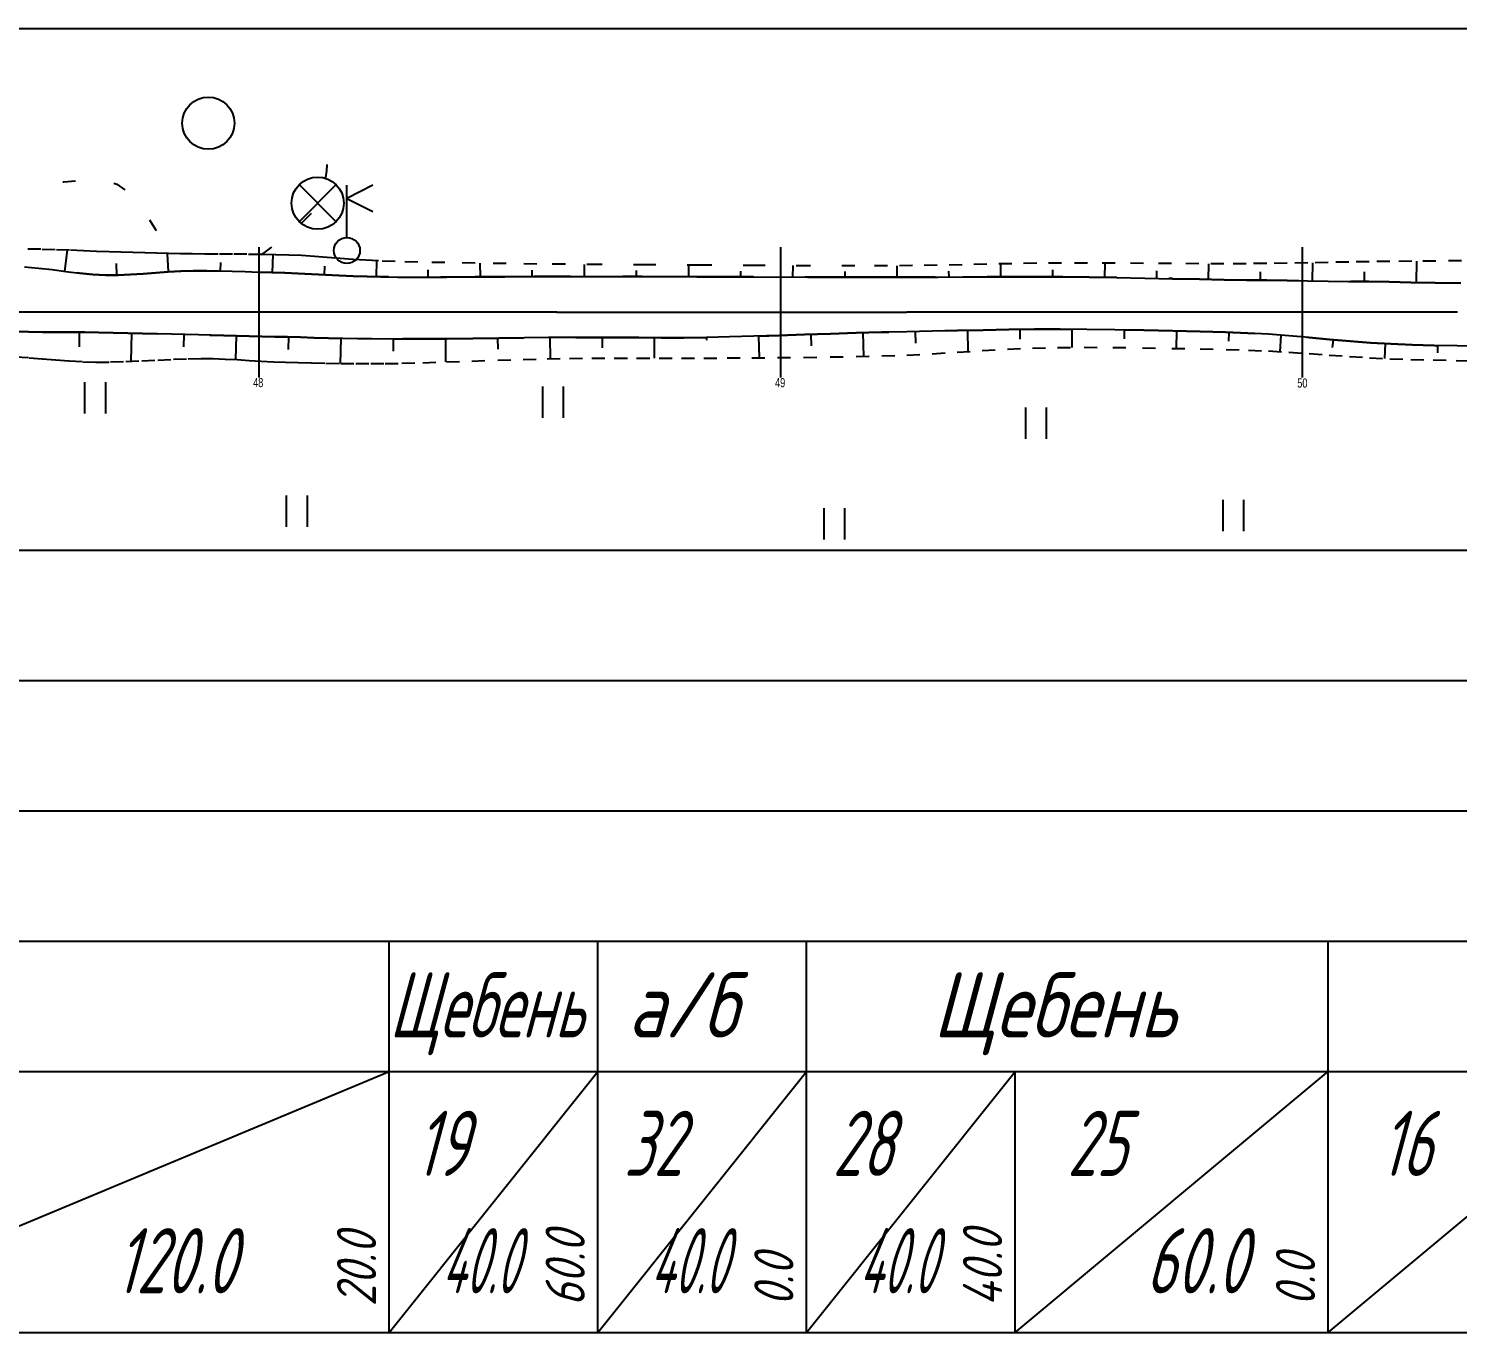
# Model space of a CAD drawing. Extents: x 2172 to 5772, y -842 to -248.
# Drawn here: x 3507.8 to 3562.5, y -664 to -614 of the extents above; entities that cross this region are included whole.
import ezdxf

# ---------------------------------------------------------------- set-up
doc = ezdxf.new("R2010")
doc.units = 0
doc.header["$MEASUREMENT"] = 0
doc.linetypes.add('CONTI', pattern=[0])
doc.linetypes.add('STROT', pattern=[1.7, 0.5, -1.2])
doc.layers.get('0').update_dxf_attribs({"linetype": 'CONTINUOUS'})
for name, color, linetype in [('DEFAULT', 7, 'CONTI'), ('OTKOSDEFAULT', 32, 'CONTI'), ('SIT_LDEFAULT', 7, 'CONTI'), ('USLZNDEFAULT', 7, 'CONTI'), ('ОТМЕТКИ_КЮВЕТОВ', 7, 'CONTINUOUS')]:
    doc.layers.add(name, color=color, linetype=linetype)
doc.styles.add('SHRFT', font='TXT', dxfattribs={"width": 8.75})
doc.styles.add('ГОСТ', font='gost.TTF', dxfattribs={"oblique": 15, "height": 1})

# ---------------------------------------------------------------- blocks, each defined once
blk = doc.blocks.new('BL_4017')
at = {"color": 0}
for p, q in [((0, 2.5), (0, 12.5)), ((5, 12.5), (0, 10)), ((0, 10), (5, 7.5))]:
    blk.add_line(p, q, dxfattribs=at)
blk.add_circle((0, 0), 2.5, dxfattribs=at)
blk = doc.blocks.new('BL_7')
at = {"color": 0}
for p, q in [((-3.5, 3.5), (3.5, -3.5)), ((-3.5, -3.5), (3.5, 3.5))]:
    blk.add_line(p, q, dxfattribs=at)
blk.add_circle((0, 0), 5, dxfattribs=at)
blk = doc.blocks.new('BL_2011')
at = {"color": 0}
for p, q in [((0, 0), (0, 6)), ((4, 0), (4, 6))]:
    blk.add_line(p, q, dxfattribs=at)
blk = doc.blocks.new('BL_2004')
at = {"color": 0}
blk.add_circle((0, 0), 5, dxfattribs=at)

msp = doc.modelspace()

# ---------------------------------------------------------------- linework, layer by layer
at = {"linetype": 'Continuous'}
for p, q in [((3396.596, -614.043), (4356.596, -614.043)), ((3396.596, -634.043), (4356.596, -634.043)), ((3396.596, -639.043), (4356.596, -639.043)), ((3396.596, -644.043), (4356.596, -644.043)), ((3396.596, -649.043), (4356.596, -649.043)), ((3396.596, -654.043), (4356.596, -654.043)), ((3396.596, -664.043), (4356.596, -664.043))]:
    msp.add_line(p, q, dxfattribs=at)
for points in [[(3521.577, -654.043), (3521.577, -649.043)], [(3529.577, -654.043), (3529.577, -649.043)], [(3537.577, -654.043), (3537.577, -649.043)], [(3557.577, -654.043), (3557.577, -649.043)]]:
    msp.add_lwpolyline(points, dxfattribs=at)
at = {"layer": 'DEFAULT', "color": 12, "linetype": 'CONTI'}
for p, q in [((3516.596, -627.421), (3516.595, -622.421)), ((3536.596, -627.421), (3536.595, -622.422)), ((3556.596, -627.422), (3556.596, -622.42)), ((3509.766, -624.921), (3507.161, -624.921)), ((3512.371, -624.921), (3509.766, -624.921)), ((3514.976, -624.921), (3512.371, -624.921)), ((3517.581, -624.921), (3514.976, -624.921)), ((3520.186, -624.921), (3517.581, -624.921)), ((3522.791, -624.921), (3520.186, -624.921)), ((3525.396, -624.921), (3522.791, -624.921)), ((3528.001, -624.921), (3525.396, -624.921)), ((3528.002, -624.921), (3535.426, -624.922)), ((3543.538, -624.921), (3541.427, -624.921)), ((3545.648, -624.921), (3543.538, -624.921)), ((3547.759, -624.921), (3545.648, -624.921)), ((3549.87, -624.921), (3547.759, -624.921)), ((3551.981, -624.921), (3549.87, -624.921)), ((3554.092, -624.921), (3551.981, -624.921)), ((3556.203, -624.921), (3554.092, -624.921)), ((3558.314, -624.921), (3556.203, -624.921)), ((3560.425, -624.921), (3558.314, -624.921)), ((3562.536, -624.921), (3560.425, -624.921))]:
    msp.add_line(p, q, dxfattribs=at)
for points in [[(3535.426, -624.922, 0), (3537.018, -624.92, 0)], [(3537.018, -624.92, 0), (3538.365, -624.921, 0)], [(3538.365, -624.921, 0), (3539.468, -624.921, 0)], [(3539.468, -624.921, 0), (3540.324, -624.921, 0)], [(3540.324, -624.921, 0), (3540.936, -624.922, 0)], [(3540.936, -624.922, 0), (3541.305, -624.922, 0)], [(3541.305, -624.922, 0), (3541.428, -624.921, 0)]]:
    msp.add_polyline3d(points, dxfattribs=at)
at = {"layer": 'OTKOSDEFAULT', "color": 32, "linetype": 'STROT'}
for p, q in [((3508.227, -622.508, 42.463), (3507.676, -622.495, 42.461)), ((3508.778, -622.525, 42.465), (3508.227, -622.508, 42.463)), ((3509.323, -622.545, 42.467), (3508.778, -622.525, 42.465)), ((3509.855, -622.568, 42.469), (3509.323, -622.545, 42.467)), ((3510.362, -622.588, 42.471), (3509.855, -622.568, 42.469)), ((3510.838, -622.603, 42.472), (3510.362, -622.588, 42.471)), ((3511.293, -622.615, 42.485), (3510.838, -622.603, 42.472)), ((3511.749, -622.628, 42.498), (3511.293, -622.615, 42.485)), ((3512.204, -622.641, 42.51), (3511.749, -622.628, 42.498)), ((3512.66, -622.653, 42.523), (3512.204, -622.641, 42.51)), ((3513.116, -622.665, 42.536), (3512.66, -622.653, 42.523)), ((3513.571, -622.677, 42.548), (3513.116, -622.665, 42.536)), ((3514.027, -622.686, 42.561), (3513.571, -622.677, 42.548)), ((3514.506, -622.692, 42.559), (3514.027, -622.686, 42.561)), ((3515.025, -622.695, 42.556), (3514.506, -622.692, 42.559)), ((3515.57, -622.697, 42.554), (3515.025, -622.695, 42.556)), ((3516.125, -622.7, 42.551), (3515.57, -622.697, 42.554)), ((3516.681, -622.705, 42.548), (3516.125, -622.7, 42.551)), ((3517.22, -622.714, 42.546), (3516.681, -622.705, 42.548)), ((3517.731, -622.728, 42.543), (3517.22, -622.714, 42.546)), ((3518.222, -622.751, 42.557), (3517.731, -622.728, 42.543)), ((3518.714, -622.784, 42.571), (3518.222, -622.751, 42.557)), ((3519.205, -622.82, 42.585), (3518.714, -622.784, 42.571)), ((3519.696, -622.859, 42.598), (3519.205, -622.82, 42.585)), ((3520.187, -622.896, 42.612), (3519.696, -622.859, 42.598)), ((3520.678, -622.929, 42.626), (3520.187, -622.896, 42.612)), ((3521.17, -622.952, 42.64), (3520.678, -622.929, 42.626)), ((3521.804, -622.974, 42.655), (3521.17, -622.952, 42.64)), ((3522.674, -622.997, 42.675), (3521.804, -622.974, 42.655)), ((3523.718, -623.019, 42.7), (3522.674, -622.997, 42.675)), ((3524.871, -623.04, 42.728), (3523.718, -623.019, 42.7)), ((3526.068, -623.058, 42.756), (3524.871, -623.04, 42.728)), ((3527.243, -623.071, 42.784), (3526.068, -623.058, 42.756)), ((3528.334, -623.08, 42.81), (3527.243, -623.071, 42.784)), ((3529.657, -623.089, 42.855), (3528.334, -623.08, 42.81)), ((3531.443, -623.101, 42.915), (3529.657, -623.089, 42.855)), ((3533.503, -623.114, 42.984), (3531.443, -623.101, 42.915)), ((3535.65, -623.126, 43.056), (3533.503, -623.114, 42.984)), ((3537.688, -623.138, 43.125), (3535.65, -623.126, 43.056)), ((3539.428, -623.143, 43.184), (3537.688, -623.138, 43.125)), ((3540.687, -623.141, 43.226), (3539.428, -623.143, 43.184)), ((3541.64, -623.134, 43.254), (3540.687, -623.141, 43.226)), ((3542.593, -623.119, 43.281), (3541.64, -623.134, 43.254)), ((3543.547, -623.1, 43.309), (3542.593, -623.119, 43.281)), ((3544.499, -623.08, 43.336), (3543.547, -623.1, 43.309)), ((3545.453, -623.06, 43.364), (3544.499, -623.08, 43.336)), ((3546.405, -623.044, 43.391), (3545.453, -623.06, 43.364)), ((3547.357, -623.034, 43.419), (3546.405, -623.044, 43.391)), ((3548.353, -623.034, 43.435), (3547.357, -623.034, 43.419)), ((3549.411, -623.039, 43.453), (3548.353, -623.034, 43.435)), ((3550.497, -623.046, 43.471), (3549.411, -623.039, 43.453)), ((3551.578, -623.054, 43.489), (3550.497, -623.046, 43.471)), ((3552.618, -623.06, 43.506), (3551.578, -623.054, 43.489)), ((3553.583, -623.063, 43.522), (3552.618, -623.06, 43.506)), ((3554.436, -623.06, 43.536), (3553.583, -623.063, 43.522)), ((3555.223, -623.051, 43.547), (3554.436, -623.06, 43.536)), ((3556.011, -623.039, 43.557), (3555.223, -623.051, 43.547)), ((3556.798, -623.026, 43.567), (3556.011, -623.039, 43.557)), ((3557.584, -623.011, 43.578), (3556.798, -623.026, 43.567)), ((3558.37, -622.996, 43.588), (3557.584, -623.011, 43.578)), ((3559.158, -622.985, 43.599), (3558.37, -622.996, 43.588)), ((3559.944, -622.975, 43.609), (3559.158, -622.985, 43.599)), ((3560.784, -622.968, 43.609), (3559.944, -622.975, 43.609)), ((3561.706, -622.957, 43.609), (3560.784, -622.968, 43.609)), ((3562.69, -622.947, 43.609), (3561.706, -622.957, 43.609)), ((3507.257, -626.626, 42.299), (3507.77, -626.663, 42.3)), ((3507.77, -626.663, 42.3), (3508.284, -626.705, 42.301)), ((3508.284, -626.705, 42.301), (3508.798, -626.749, 42.302)), ((3513.311, -626.724, 42.359), (3513.872, -626.702, 42.369)), ((3513.872, -626.702, 42.369), (3514.371, -626.693, 42.378)), ((3514.371, -626.693, 42.378), (3514.833, -626.699, 42.38)), ((3514.833, -626.699, 42.38), (3515.293, -626.715, 42.382)), ((3515.293, -626.715, 42.382), (3515.755, -626.739, 42.384)), ((3526.72, -626.728, 42.642), (3527.63, -626.705, 42.674)), ((3527.63, -626.705, 42.674), (3528.49, -626.691, 42.69)), ((3528.49, -626.691, 42.69), (3529.35, -626.684, 42.706)), ((3529.35, -626.684, 42.706), (3530.21, -626.682, 42.722)), ((3530.21, -626.682, 42.722), (3531.067, -626.685, 42.738)), ((3531.067, -626.685, 42.738), (3531.927, -626.685, 42.754)), ((3531.927, -626.685, 42.754), (3532.786, -626.686, 42.77)), ((3532.786, -626.686, 42.77), (3533.645, -626.683, 42.787)), ((3533.645, -626.683, 42.787), (3534.536, -626.675, 42.824)), ((3534.536, -626.675, 42.824), (3535.481, -626.668, 42.863)), ((3535.481, -626.668, 42.863), (3536.462, -626.661, 42.904)), ((3536.462, -626.661, 42.904), (3537.469, -626.651, 42.945)), ((3537.469, -626.651, 42.945), (3538.482, -626.637, 42.987)), ((3538.482, -626.637, 42.987), (3539.486, -626.62, 43.029)), ((3539.486, -626.62, 43.029), (3540.466, -626.596, 43.07)), ((3540.466, -626.596, 43.07), (3541.43, -626.561, 43.111)), ((3541.43, -626.561, 43.111), (3542.392, -626.511, 43.153)), ((3542.392, -626.511, 43.153), (3543.356, -626.452, 43.195)), ((3543.356, -626.452, 43.195), (3544.319, -626.394, 43.237)), ((3544.319, -626.394, 43.237), (3545.281, -626.339, 43.279)), ((3545.281, -626.339, 43.279), (3546.242, -626.297, 43.321)), ((3546.242, -626.297, 43.321), (3547.204, -626.272, 43.362)), ((3547.204, -626.272, 43.362), (3548.222, -626.266, 43.385)), ((3548.222, -626.266, 43.385), (3549.322, -626.271, 43.41)), ((3549.322, -626.271, 43.41), (3550.458, -626.285, 43.435)), ((3550.458, -626.285, 43.435), (3551.591, -626.305, 43.461)), ((3551.591, -626.305, 43.461), (3552.675, -626.328, 43.485)), ((3552.675, -626.328, 43.485), (3553.666, -626.353, 43.507)), ((3553.666, -626.353, 43.507), (3554.524, -626.376, 43.526)), ((3554.524, -626.376, 43.526), (3555.297, -626.407, 43.538)), ((3555.297, -626.407, 43.538), (3556.072, -626.452, 43.551)), ((3556.072, -626.452, 43.551), (3556.846, -626.506, 43.563)), ((3556.846, -626.506, 43.563), (3557.62, -626.563, 43.575)), ((3557.62, -626.563, 43.575), (3558.393, -626.617, 43.587)), ((3558.393, -626.617, 43.587), (3559.169, -626.664, 43.599)), ((3559.169, -626.664, 43.599), (3559.945, -626.702, 43.611)), ((3559.945, -626.702, 43.611), (3560.75, -626.729, 43.618)), ((3508.798, -626.749, 42.302), (3509.312, -626.787, 42.303)), ((3509.312, -626.787, 42.303), (3509.827, -626.817, 42.304)), ((3509.827, -626.817, 42.304), (3510.342, -626.833, 42.305)), ((3510.342, -626.833, 42.305), (3510.888, -626.829, 42.315)), ((3510.888, -626.829, 42.315), (3511.479, -626.812, 42.325)), ((3511.479, -626.812, 42.325), (3512.093, -626.784, 42.337)), ((3512.093, -626.784, 42.337), (3512.711, -626.753, 42.348)), ((3512.711, -626.753, 42.348), (3513.311, -626.724, 42.359)), ((3515.755, -626.739, 42.384), (3516.215, -626.766, 42.386)), ((3516.215, -626.766, 42.386), (3516.676, -626.792, 42.388)), ((3516.676, -626.792, 42.388), (3517.138, -626.817, 42.39)), ((3517.138, -626.817, 42.39), (3517.6, -626.834, 42.391)), ((3517.6, -626.834, 42.391), (3518.083, -626.849, 42.4)), ((3518.083, -626.849, 42.4), (3518.606, -626.861, 42.41)), ((3518.606, -626.861, 42.41), (3519.156, -626.872, 42.419)), ((3519.156, -626.872, 42.419), (3519.724, -626.883, 42.43)), ((3519.724, -626.883, 42.43), (3520.3, -626.889, 42.44)), ((3520.3, -626.889, 42.44), (3520.871, -626.892, 42.45)), ((3520.871, -626.892, 42.45), (3521.428, -626.89, 42.46)), ((3521.428, -626.89, 42.46), (3522.067, -626.878, 42.482)), ((3522.067, -626.878, 42.482), (3522.865, -626.855, 42.51)), ((3522.865, -626.855, 42.51), (3523.772, -626.827, 42.541)), ((3523.772, -626.827, 42.541), (3524.747, -626.793, 42.574)), ((3524.747, -626.793, 42.574), (3525.745, -626.757, 42.609)), ((3525.745, -626.757, 42.609), (3526.72, -626.728, 42.642)), ((3560.75, -626.729, 43.618), (3561.602, -626.752, 43.626)), ((3561.602, -626.752, 43.626), (3562.491, -626.771, 43.634)), ((3562.491, -626.771, 43.634), (3563.404, -626.786, 43.642))]:
    msp.add_line(p, q, dxfattribs=at)
at = {"layer": 'OTKOSDEFAULT', "color": 32}
for p, q in [((3509.146, -623.351), (3509.247, -622.542)), ((3513.121, -623.375), (3513.074, -622.665)), ((3517.103, -623.4), (3517.126, -622.712)), ((3507.601, -623.179, 42.524), (3508.13, -623.226, 42.514)), ((3508.13, -623.226, 42.514), (3508.659, -623.288, 42.504)), ((3508.659, -623.288, 42.504), (3509.187, -623.356, 42.494)), ((3509.187, -623.356, 42.494), (3509.706, -623.42, 42.484)), ((3509.706, -623.42, 42.484), (3510.215, -623.47, 42.475)), ((3511.132, -623.496), (3511.125, -623.054)), ((3512.145, -623.447, 42.514), (3512.626, -623.412, 42.53)), ((3512.626, -623.412, 42.53), (3513.107, -623.376, 42.546)), ((3513.107, -623.376, 42.546), (3513.588, -623.347, 42.562)), ((3513.588, -623.347, 42.562), (3514.069, -623.332, 42.579)), ((3514.069, -623.332, 42.579), (3514.554, -623.331, 42.581)), ((3514.554, -623.331, 42.581), (3515.05, -623.337, 42.583)), ((3515.05, -623.337, 42.583), (3515.553, -623.349, 42.586)), ((3515.112, -623.338), (3515.119, -623.017)), ((3515.553, -623.349, 42.586), (3516.06, -623.363, 42.588)), ((3516.06, -623.363, 42.588), (3516.567, -623.381, 42.591)), ((3516.567, -623.381, 42.591), (3517.075, -623.398, 42.593)), ((3517.075, -623.398, 42.593), (3517.578, -623.415, 42.596)), ((3517.578, -623.415, 42.596), (3518.086, -623.436, 42.598)), ((3519.094, -623.48), (3519.11, -623.148)), ((3521.087, -623.561), (3521.099, -622.949)), ((3523.079, -623.574), (3523.079, -623.29)), ((3525.074, -623.566), (3525.072, -623.044)), ((3527.066, -623.553), (3527.063, -623.312)), ((3529.062, -623.548), (3529.063, -623.085)), ((3531.063, -623.552), (3531.064, -623.326)), ((3533.062, -623.558), (3533.062, -623.111)), ((3535.061, -623.564), (3535.061, -623.345)), ((3537.061, -623.571), (3537.062, -623.134)), ((3539.057, -623.577), (3539.056, -623.36)), ((3541.052, -623.577), (3541.051, -623.139)), ((3543.043, -623.57), (3543.042, -623.341)), ((3545.034, -623.561), (3545.032, -623.069)), ((3547.026, -623.562), (3547.027, -623.301)), ((3549.017, -623.587), (3549.027, -623.037)), ((3551.008, -623.624), (3551.013, -623.338)), ((3552.998, -623.663), (3553.009, -623.062)), ((3554.989, -623.693), (3554.992, -623.374)), ((3556.981, -623.719), (3556.991, -623.023)), ((3558.972, -623.746), (3558.977, -623.367)), ((3560.966, -623.778), (3560.98, -622.966)), ((3510.215, -623.47, 42.475), (3510.704, -623.496, 42.466)), ((3510.704, -623.496, 42.466), (3511.184, -623.497, 42.482)), ((3511.184, -623.497, 42.482), (3511.666, -623.478, 42.498)), ((3511.666, -623.478, 42.498), (3512.145, -623.447, 42.514)), ((3518.086, -623.436, 42.598), (3518.604, -623.458, 42.6)), ((3518.604, -623.458, 42.6), (3519.132, -623.483, 42.602)), ((3519.132, -623.483, 42.602), (3519.665, -623.509, 42.604)), ((3519.665, -623.509, 42.604), (3520.198, -623.532, 42.606)), ((3520.198, -623.532, 42.606), (3520.732, -623.552, 42.608)), ((3520.732, -623.552, 42.608), (3521.262, -623.564, 42.61)), ((3521.262, -623.564, 42.61), (3521.911, -623.57, 42.621)), ((3521.911, -623.57, 42.621), (3522.767, -623.573, 42.636)), ((3522.767, -623.573, 42.636), (3523.774, -623.572, 42.653)), ((3523.774, -623.572, 42.653), (3524.876, -623.567, 42.672)), ((3524.876, -623.567, 42.672), (3526.014, -623.559, 42.691)), ((3526.014, -623.559, 42.691), (3527.134, -623.552, 42.71)), ((3527.134, -623.552, 42.71), (3528.179, -623.548, 42.728)), ((3528.179, -623.548, 42.728), (3529.483, -623.55, 42.771)), ((3529.483, -623.55, 42.771), (3531.278, -623.552, 42.83)), ((3531.278, -623.552, 42.83), (3533.37, -623.558, 42.899)), ((3533.37, -623.558, 42.899), (3535.556, -623.565, 42.971)), ((3535.556, -623.565, 42.971), (3537.636, -623.573, 43.04)), ((3537.636, -623.573, 43.04), (3539.414, -623.578, 43.099)), ((3539.414, -623.578, 43.099), (3540.691, -623.578, 43.141)), ((3540.691, -623.578, 43.141), (3541.651, -623.576, 43.18)), ((3541.651, -623.576, 43.18), (3542.612, -623.573, 43.22)), ((3542.612, -623.573, 43.22), (3543.571, -623.567, 43.259)), ((3543.571, -623.567, 43.259), (3544.532, -623.561, 43.298)), ((3544.532, -623.561, 43.298), (3545.492, -623.559, 43.338)), ((3545.492, -623.559, 43.338), (3546.452, -623.558, 43.377)), ((3546.452, -623.558, 43.377), (3547.412, -623.564, 43.416)), ((3547.412, -623.564, 43.416), (3548.411, -623.575, 43.434)), ((3548.411, -623.575, 43.434), (3549.467, -623.594, 43.452)), ((3549.467, -623.594, 43.452), (3550.545, -623.615, 43.471)), ((3550.545, -623.615, 43.471), (3551.616, -623.635, 43.49)), ((3551.616, -623.635, 43.49), (3552.644, -623.656, 43.508)), ((3552.644, -623.656, 43.508), (3553.599, -623.673, 43.525)), ((3553.599, -623.673, 43.525), (3554.445, -623.685, 43.54)), ((3554.445, -623.685, 43.54), (3555.226, -623.695, 43.551)), ((3555.226, -623.695, 43.551), (3556.01, -623.705, 43.562)), ((3556.01, -623.705, 43.562), (3556.792, -623.716, 43.573)), ((3556.792, -623.716, 43.573), (3557.574, -623.726, 43.584)), ((3557.574, -623.726, 43.584), (3558.356, -623.738, 43.595)), ((3558.356, -623.738, 43.595), (3559.139, -623.748, 43.606)), ((3559.139, -623.748, 43.606), (3559.921, -623.761, 43.618)), ((3559.921, -623.761, 43.618), (3560.757, -623.775, 43.621)), ((3560.757, -623.775, 43.621), (3561.682, -623.79, 43.625)), ((3561.682, -623.79, 43.625), (3562.668, -623.807, 43.629)), ((3544.356, -625.602, 43.259), (3543.374, -625.623, 43.221)), ((3543.751, -625.615), (3543.768, -626.427)), ((3545.341, -625.586, 43.298), (3544.356, -625.602, 43.259)), ((3546.322, -625.575, 43.336), (3545.341, -625.586, 43.298)), ((3545.755, -625.582), (3545.759, -625.951)), ((3547.302, -625.573, 43.374), (3546.322, -625.575, 43.336)), ((3548.323, -625.581, 43.398), (3547.302, -625.573, 43.374)), ((3547.758, -625.577), (3547.754, -626.269)), ((3549.407, -625.593, 43.424), (3548.323, -625.581, 43.398)), ((3550.517, -625.612, 43.45), (3549.407, -625.593, 43.424)), ((3549.761, -625.599), (3549.755, -625.938)), ((3551.62, -625.634, 43.476), (3550.517, -625.612, 43.45)), ((3507.753, -625.678, 42.467), (3507.227, -625.676, 42.457)), ((3508.289, -625.681, 42.478), (3507.753, -625.678, 42.467)), ((3508.829, -625.682, 42.488), (3508.289, -625.681, 42.478)), ((3509.374, -625.687, 42.499), (3508.829, -625.682, 42.488)), ((3509.914, -625.691, 42.509), (3509.374, -625.687, 42.499)), ((3509.697, -625.69), (3509.691, -626.249)), ((3510.453, -625.699, 42.52), (3509.914, -625.691, 42.509)), ((3510.998, -625.709, 42.523), (3510.453, -625.699, 42.52)), ((3511.555, -625.72, 42.525), (3510.998, -625.709, 42.523)), ((3512.119, -625.735, 42.528), (3511.555, -625.72, 42.525)), ((3511.702, -625.723), (3511.675, -626.804)), ((3512.679, -625.751, 42.531), (3512.119, -625.735, 42.528)), ((3513.228, -625.764, 42.534), (3512.679, -625.751, 42.531)), ((3513.76, -625.777, 42.536), (3513.228, -625.764, 42.534)), ((3513.708, -625.775), (3513.695, -626.244)), ((3514.264, -625.791, 42.539), (3513.76, -625.777, 42.536)), ((3514.751, -625.803, 42.54), (3514.264, -625.791, 42.539)), ((3515.239, -625.814, 42.542), (3514.751, -625.803, 42.54)), ((3515.726, -625.825, 42.543), (3515.239, -625.814, 42.542)), ((3515.714, -625.824), (3515.692, -626.737)), ((3516.214, -625.837, 42.544), (3515.726, -625.825, 42.543)), ((3516.702, -625.849, 42.546), (3516.214, -625.837, 42.544)), ((3517.189, -625.86, 42.547), (3516.702, -625.849, 42.546)), ((3517.677, -625.87, 42.548), (3517.189, -625.86, 42.547)), ((3518.179, -625.883, 42.552), (3517.677, -625.87, 42.548)), ((3517.72, -625.87), (3517.707, -626.355)), ((3518.704, -625.897, 42.556), (3518.179, -625.883, 42.552)), ((3519.247, -625.91, 42.56), (3518.704, -625.897, 42.556)), ((3519.801, -625.922, 42.564), (3519.247, -625.91, 42.56)), ((3519.723, -625.922), (3519.7, -626.884)), ((3520.358, -625.935, 42.569), (3519.801, -625.922, 42.564)), ((3520.915, -625.944, 42.573), (3520.358, -625.935, 42.569)), ((3521.461, -625.948, 42.577), (3520.915, -625.944, 42.573)), ((3522.097, -625.947, 42.59), (3521.461, -625.948, 42.577)), ((3521.729, -625.949), (3521.728, -626.417)), ((3522.893, -625.944, 42.607), (3522.097, -625.947, 42.59)), ((3523.803, -625.935, 42.626), (3522.893, -625.944, 42.607)), ((3523.732, -625.936), (3523.742, -626.828)), ((3524.783, -625.923, 42.646), (3523.803, -625.935, 42.626)), ((3525.788, -625.91, 42.666), (3524.783, -625.923, 42.646)), ((3525.737, -625.912), (3525.742, -626.335)), ((3526.77, -625.897, 42.687), (3525.788, -625.91, 42.666)), ((3527.685, -625.888, 42.706), (3526.77, -625.897, 42.687)), ((3528.55, -625.884, 42.722), (3527.685, -625.888, 42.706)), ((3527.743, -625.887), (3527.75, -626.703)), ((3529.416, -625.885, 42.738), (3528.55, -625.884, 42.722)), ((3530.282, -625.889, 42.754), (3529.416, -625.885, 42.738)), ((3529.744, -625.887), (3529.743, -626.286)), ((3531.146, -625.895, 42.771), (3530.282, -625.889, 42.754)), ((3532.012, -625.899, 42.787), (3531.146, -625.895, 42.771)), ((3531.744, -625.899), (3531.741, -626.686)), ((3532.877, -625.897, 42.803), (3532.012, -625.899, 42.787)), ((3533.741, -625.889, 42.819), (3532.877, -625.897, 42.803)), ((3534.631, -625.87, 42.857), (3533.741, -625.889, 42.819)), ((3533.743, -625.889), (3533.744, -625.987)), ((3535.564, -625.844, 42.897), (3534.631, -625.87, 42.857)), ((3536.526, -625.813, 42.938), (3535.564, -625.844, 42.897)), ((3535.74, -625.838), (3535.766, -626.667)), ((3537.507, -625.779, 42.98), (3536.526, -625.813, 42.938)), ((3538.499, -625.745, 43.023), (3537.507, -625.779, 42.98)), ((3537.74, -625.771), (3537.754, -626.21)), ((3539.486, -625.714, 43.065), (3538.499, -625.745, 43.023)), ((3540.457, -625.69, 43.106), (3539.486, -625.714, 43.065)), ((3539.743, -625.708), (3539.767, -626.613)), ((3541.422, -625.669, 43.144), (3540.457, -625.69, 43.106)), ((3542.397, -625.646, 43.182), (3541.422, -625.669, 43.144)), ((3541.748, -625.662), (3541.758, -626.104)), ((3543.374, -625.623, 43.221), (3542.397, -625.646, 43.182)), ((3552.675, -625.66, 43.501), (3551.62, -625.634, 43.476)), ((3551.764, -625.638), (3551.748, -626.309)), ((3553.649, -625.687, 43.524), (3552.675, -625.66, 43.501)), ((3554.503, -625.719, 43.544), (3553.649, -625.687, 43.524)), ((3553.767, -625.692), (3553.755, -626.024)), ((3555.287, -625.762, 43.544), (3554.503, -625.719, 43.544)), ((3556.068, -625.82, 43.545), (3555.287, -625.762, 43.544)), ((3555.77, -625.798), (3555.722, -626.433)), ((3556.852, -625.888, 43.545), (3556.068, -625.82, 43.545)), ((3557.635, -625.96, 43.546), (3556.852, -625.888, 43.545)), ((3558.418, -626.029, 43.546), (3557.635, -625.96, 43.546)), ((3557.768, -625.973), (3557.739, -626.272)), ((3559.202, -626.089, 43.547), (3558.418, -626.029, 43.546)), ((3559.986, -626.133, 43.547), (3559.202, -626.089, 43.547)), ((3559.769, -626.122), (3559.738, -626.693)), ((3560.795, -626.165, 43.56), (3559.986, -626.133, 43.547)), ((3561.646, -626.192, 43.573), (3560.795, -626.165, 43.56)), ((3562.528, -626.212, 43.586), (3561.646, -626.192, 43.573)), ((3561.776, -626.196), (3561.768, -626.476)), ((3563.429, -626.226, 43.6), (3562.528, -626.212, 43.586))]:
    msp.add_line(p, q, dxfattribs=at)
at = {"layer": 'SIT_LDEFAULT', "color": 7}
for p, q in [((3519.144, -619.755), (3519.183, -619.502)), ((3519.183, -619.502), (3519.207, -619.259)), ((3509.062, -619.925), (3509.107, -619.92)), ((3509.107, -619.92), (3509.553, -619.876)), ((3511.022, -619.973), (3511.139, -620.007)), ((3511.139, -620.009), (3511.445, -620.222)), ((3518.246, -621.474), (3518.598, -621.121)), ((3512.383, -621.375), (3512.613, -621.744)), ((3512.615, -621.744), (3512.647, -621.8)), ((3516.681, -622.705), (3516.781, -622.637)), ((3516.781, -622.637), (3517.04, -622.448)), ((3517.04, -622.448), (3517.085, -622.414)), ((3509.706, -623.42), (3509.611, -623.408)), ((3510.215, -623.472), (3509.706, -623.422)), ((3512.626, -623.412), (3512.145, -623.447)), ((3513.107, -623.376), (3512.626, -623.412)), ((3513.588, -623.347), (3513.107, -623.376)), ((3514.069, -623.332), (3513.588, -623.347)), ((3514.554, -623.331), (3514.069, -623.332)), ((3514.584, -623.332), (3514.554, -623.332)), ((3517.075, -623.398), (3516.575, -623.382)), ((3517.578, -623.415), (3517.075, -623.398)), ((3518.086, -623.436), (3517.578, -623.415)), ((3510.704, -623.496), (3510.215, -623.47)), ((3511.184, -623.497), (3510.704, -623.496)), ((3511.666, -623.476), (3511.183, -623.495)), ((3512.145, -623.447), (3511.666, -623.478)), ((3518.604, -623.458), (3518.086, -623.436)), ((3519.132, -623.483), (3518.604, -623.458)), ((3519.665, -623.509), (3519.132, -623.483)), ((3520.198, -623.532), (3519.665, -623.509)), ((3520.732, -623.552), (3520.198, -623.532)), ((3521.262, -623.564), (3520.732, -623.552)), ((3521.554, -623.566), (3521.262, -623.564)), ((3523.774, -623.572), (3523.548, -623.573)), ((3524.876, -623.567), (3523.774, -623.572)), ((3526.014, -623.559), (3524.876, -623.567)), ((3527.134, -623.552), (3526.014, -623.559)), ((3528.179, -623.548), (3527.134, -623.552)), ((3528.533, -623.549), (3528.179, -623.548)), ((3531.278, -623.552), (3530.534, -623.551)), ((3533.37, -623.558), (3531.278, -623.552)), ((3535.532, -623.565), (3533.37, -623.558)), ((3537.636, -623.573), (3537.532, -623.572)), ((3539.414, -623.578), (3537.636, -623.573)), ((3540.691, -623.578), (3539.414, -623.578)), ((3541.651, -623.576), (3540.691, -623.578)), ((3542.516, -623.575), (3541.652, -623.578)), ((3544.532, -623.561), (3544.504, -623.561)), ((3545.492, -623.559), (3544.532, -623.561)), ((3546.452, -623.558), (3545.492, -623.559)), ((3547.412, -623.564), (3546.452, -623.558)), ((3548.411, -623.575), (3547.412, -623.564)), ((3549.467, -623.594), (3548.411, -623.575)), ((3549.481, -623.594), (3549.467, -623.594)), ((3551.616, -623.633), (3551.473, -623.631)), ((3552.644, -623.656), (3551.616, -623.635)), ((3553.599, -623.673), (3552.644, -623.656)), ((3554.445, -623.685), (3553.599, -623.673)), ((3555.226, -623.695), (3554.445, -623.685)), ((3556.01, -623.705), (3555.226, -623.695)), ((3556.454, -623.712), (3556.01, -623.705)), ((3559.139, -623.746), (3558.445, -623.739)), ((3559.921, -623.761), (3559.139, -623.748)), ((3560.757, -623.775), (3559.921, -623.761)), ((3561.682, -623.79), (3560.757, -623.775)), ((3562.668, -623.807), (3561.682, -623.788)), ((3543.374, -625.623), (3544.356, -625.602)), ((3544.356, -625.602), (3545.341, -625.586)), ((3545.341, -625.586), (3546.322, -625.575)), ((3546.322, -625.575), (3547.302, -625.573)), ((3547.302, -625.573), (3547.754, -625.578)), ((3549.758, -625.597), (3550.517, -625.61)), ((3550.517, -625.612), (3551.62, -625.636)), ((3507.753, -625.678), (3508.289, -625.681)), ((3508.289, -625.681), (3508.829, -625.682)), ((3508.829, -625.682), (3509.374, -625.687)), ((3509.374, -625.687), (3509.914, -625.691)), ((3509.914, -625.691), (3510.453, -625.699)), ((3510.453, -625.699), (3510.998, -625.709)), ((3510.998, -625.709), (3511.555, -625.72)), ((3511.555, -625.72), (3512.119, -625.735)), ((3512.119, -625.737), (3512.679, -625.753)), ((3512.679, -625.751), (3512.701, -625.751)), ((3514.707, -625.8), (3514.751, -625.801)), ((3514.751, -625.803), (3515.239, -625.814)), ((3515.239, -625.814), (3515.726, -625.825)), ((3515.726, -625.825), (3516.214, -625.837)), ((3516.214, -625.837), (3516.702, -625.849)), ((3516.702, -625.849), (3517.189, -625.86)), ((3517.189, -625.86), (3517.677, -625.87)), ((3517.677, -625.87), (3518.179, -625.883)), ((3518.179, -625.883), (3518.704, -625.897)), ((3518.704, -625.897), (3519.247, -625.91)), ((3519.247, -625.91), (3519.714, -625.92)), ((3521.721, -625.947), (3522.097, -625.947)), ((3522.097, -625.947), (3522.893, -625.942)), ((3522.893, -625.944), (3523.803, -625.935)), ((3523.803, -625.937), (3524.783, -625.925)), ((3524.783, -625.923), (3525.788, -625.91)), ((3525.788, -625.912), (3526.732, -625.899)), ((3528.736, -625.885), (3529.416, -625.887)), ((3529.416, -625.885), (3530.282, -625.889)), ((3530.282, -625.889), (3531.146, -625.895)), ((3531.146, -625.895), (3532.012, -625.899)), ((3532.012, -625.899), (3532.877, -625.897)), ((3532.877, -625.895), (3533.735, -625.888)), ((3535.734, -625.839), (3536.526, -625.813)), ((3536.526, -625.813), (3537.507, -625.779)), ((3537.507, -625.779), (3538.499, -625.745)), ((3538.499, -625.745), (3539.486, -625.714)), ((3539.486, -625.714), (3540.457, -625.69)), ((3540.457, -625.69), (3540.737, -625.685)), ((3542.742, -625.639), (3543.374, -625.623)), ((3551.62, -625.634), (3552.675, -625.66)), ((3552.675, -625.66), (3553.648, -625.685)), ((3553.649, -625.687), (3554.503, -625.719)), ((3554.503, -625.719), (3554.768, -625.733)), ((3556.767, -625.88), (3556.852, -625.888)), ((3556.852, -625.888), (3557.635, -625.96)), ((3557.635, -625.96), (3558.418, -626.029)), ((3558.418, -626.029), (3559.202, -626.089)), ((3559.202, -626.089), (3559.986, -626.133)), ((3559.986, -626.133), (3560.795, -626.165)), ((3560.795, -626.165), (3561.646, -626.192)), ((3561.646, -626.192), (3561.776, -626.196))]:
    msp.add_line(p, q, dxfattribs=at)
at = {"layer": 'ОТМЕТКИ_КЮВЕТОВ'}
for p, q in [((3497.577, -664.043), (3521.577, -654.043)), ((3521.577, -664.043), (3521.577, -654.043)), ((3521.577, -664.043), (3529.577, -654.043)), ((3529.577, -664.043), (3529.577, -654.043)), ((3529.577, -664.043), (3537.577, -654.043)), ((3537.577, -664.043), (3537.577, -654.043)), ((3537.577, -664.043), (3545.577, -654.043)), ((3545.577, -664.043), (3545.577, -654.043)), ((3545.577, -664.043), (3557.577, -654.043)), ((3557.577, -664.043), (3557.577, -654.043)), ((3557.577, -664.043), (3569.577, -654.043))]:
    msp.add_line(p, q, dxfattribs=at)

# ---------------------------------------------------------------- block references
at = {"layer": 'USLZNDEFAULT', "color": 7}
for name, p, xscale, yscale, zscale in [('BL_2004', (3514.646, -617.67), 0.2000000000000455, 0.1999999999999886, 0.2000000000000171), ('BL_7', (3518.836, -620.737), 0.2000000000000455, 0.1999999999999886, 0.2000000000000171), ('BL_4017', (3519.958, -622.554), 0.2000000000000455, 0.1999999999999886, 0.2000000000000171), ('BL_2011', (3509.916, -628.808), 0.1999999999998181, 0.1999999999999318, 0.1999999999999034), ('BL_2011', (3527.466, -628.969), 0.1999999999998181, 0.1999999999999318, 0.1999999999999034), ('BL_2011', (3545.983, -629.774), 0.1999999999998181, 0.1999999999999318, 0.1999999999999034), ('BL_2011', (3517.645, -633.153), 0.1999999999998181, 0.1999999999999318, 0.1999999999999034), ('BL_2011', (3553.55, -633.313), 0.1999999999998181, 0.1999999999999318, 0.1999999999999034), ('BL_2011', (3538.254, -633.635), 0.1999999999998181, 0.1999999999999318, 0.1999999999999034)]:
    msp.add_blockref(name, p, dxfattribs=dict(at, xscale=xscale, yscale=yscale, zscale=zscale))

# ---------------------------------------------------------------- texts
at = {"style": 'ГОСТ', "oblique": 15, "width": 0.8}
msp.add_text('Щебень', height=2.5, dxfattribs=at).set_placement((3521.577, -652.732))
at = {"style": 'ГОСТ', "oblique": 15}
for s, p in [('а/б', (3530.724, -652.732)), ('Щебень', (3542.426, -652.732))]:
    msp.add_text(s, height=2.5, dxfattribs=at).set_placement(p)
at = {"layer": 'DEFAULT', "color": 12, "style": 'SHRFT', "width": 0.75}
for s, p in [('48', (3516.362, -627.792)), ('49', (3536.373, -627.798)), ('50', (3556.395, -627.811))]:
    msp.add_text(s, height=0.35, dxfattribs=at).set_placement(p)
at = {"layer": 'ОТМЕТКИ_КЮВЕТОВ', "style": 'ГОСТ', "oblique": 15}
for s, width, p in [('19', 0.8, (3522.577, -658.043)), ('32', 0.8, (3530.577, -658.043)), ('28', 0.8, (3538.577, -658.043)), ('25', 0.8, (3547.577, -658.043)), ('16', 0.8, (3559.577, -658.043)), ('120.0', 0.8, (3511.077, -662.543)), ('40.0', 0.6, (3523.577, -662.543)), ('40.0', 0.6, (3531.577, -662.543)), ('40.0', 0.6, (3539.577, -662.543)), ('60.0', 0.8, (3550.577, -662.543))]:
    msp.add_text(s, height=2.5, dxfattribs=dict(at, width=width)).set_placement(p)
for s, p in [('20.0', (3521.077, -663.043)), ('60.0', (3529.077, -663.043)), ('40.0', (3545.077, -663.043)), ('0.0', (3537.077, -663.043)), ('0.0', (3557.077, -663.043))]:
    msp.add_text(s, height=1.5, rotation=90, dxfattribs=at).set_placement(p)

doc.saveas('drawing.dxf')
